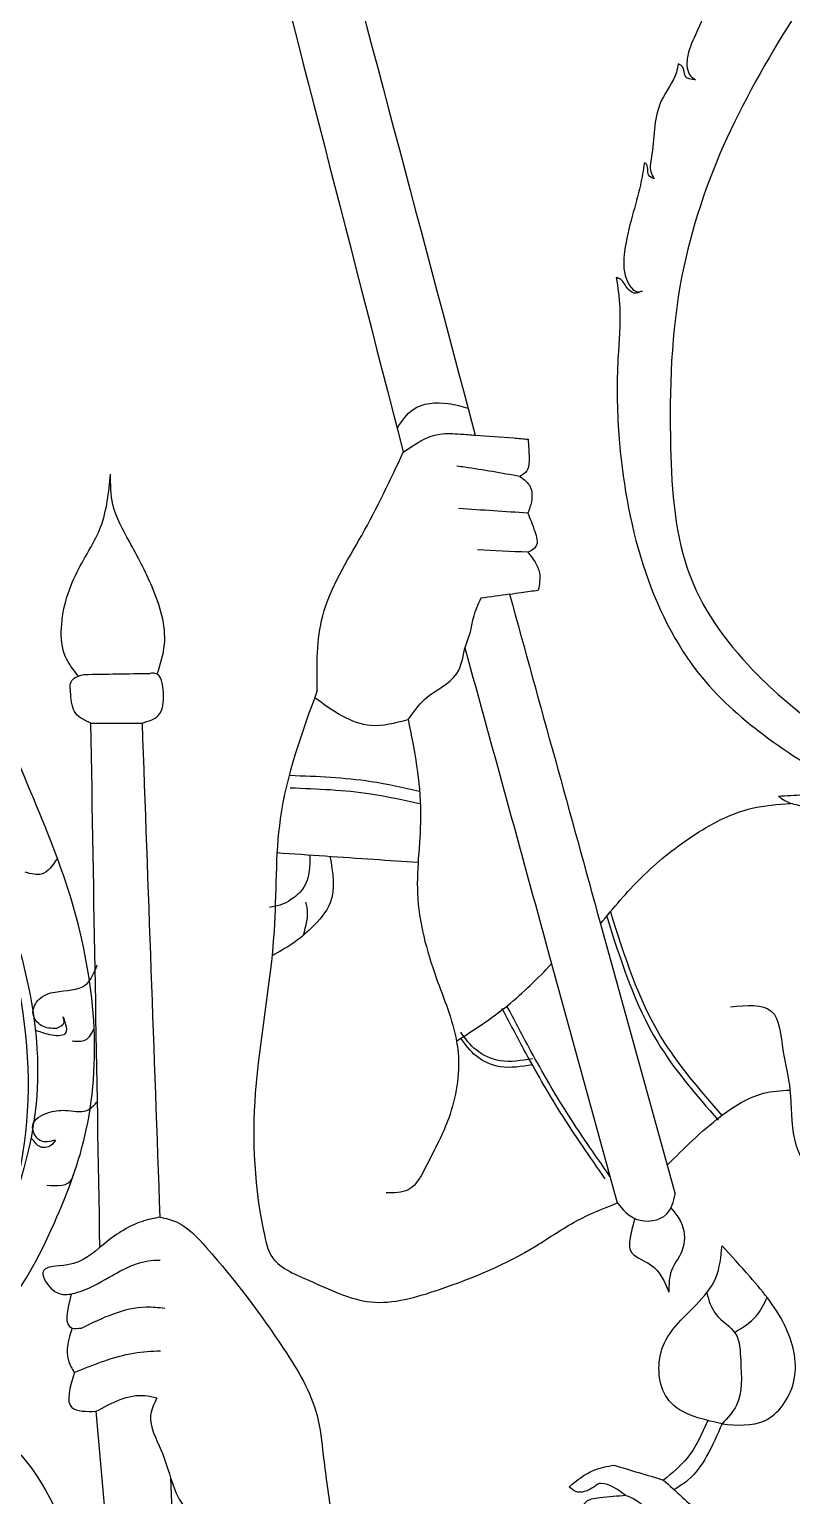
# Model space of a CAD drawing. Header units: millimetres. Extents: x -244126 to 368105, y -173968 to 259060.
# Drawn here: x -169791.9 to -169656.4, y 75800.3 to 76060.8 of the extents above; entities that cross this region are included whole.
import ezdxf
from ezdxf.enums import TextEntityAlignment as Align

# ---------------------------------------------------------------- set-up
doc = ezdxf.new("R2010")
doc.units = ezdxf.units.MM
doc.header["$MEASUREMENT"] = 0
for name, color, linetype in [('A00-TITLEBLOCK+XREF', 7, 'Continuous'), ('HEADtext', 7, 'Continuous'), ('LOGO', 7, 'Continuous')]:
    doc.layers.add(name, color=color, linetype=linetype)
doc.styles.add('Cordia2', font='cordia.shx', dxfattribs={"height": 0.2})

# ---------------------------------------------------------------- blocks, each defined once
blk = doc.blocks.new('LOGO-DPT')
at = {"layer": 'LOGO'}
h = blk.add_hatch(color=256, dxfattribs=at)
edge = h.paths.add_edge_path(flags=17)
edge.add_arc((-0.00877, 1.99948), 1.98375, 0, 360)
edge = h.paths.add_edge_path()
edge.add_arc((-0.00877, 1.99948), 1.9995, 0, 360)
for p, q in [((-0.27442, 2.69035), (-0.2418, 2.57217)), ((-0.29832, 2.67065), (-0.2662, 2.5537)), ((-0.2418, 2.57217), (-0.23789, 2.55801)), ((-0.51208, 2.34938), (-0.52125, 2.45178)), ((-0.48483, 2.41916), (-0.47181, 2.08873))]:
    blk.add_line(p, q, dxfattribs=at)
for radius in [1.9995, 1.98375, 1.94173]:
    blk.add_circle((-0.00877, 1.99948), radius, dxfattribs=at)
for radius, start, end in [(1.76841, 91.27625, 149.32472), (1.72639, 92.23614, 147.55225)]:
    blk.add_arc((-0.00877, 1.98893), radius, start, end, dxfattribs=at)
for points in [[(-0.42061, 3.24885), (-0.33574, 2.92938)], [(-0.4534, 3.24105), (-0.37093, 2.92103)], [(-0.15161, 3.17736), (-0.17806, 3.1367), (-0.2125, 3.07477), (-0.23455, 3.00734), (-0.24006, 2.92339), (-0.23042, 2.86009), (-0.19735, 2.81193), (-0.12903, 2.76039)], [(-0.2111, 3.16642), (-0.2111, 3.15881), (-0.21911, 3.14321), (-0.22793, 3.1252), (-0.23193, 3.11359), (-0.23033, 3.10519), (-0.22793, 3.10319)], [(-0.23636, 3.11101), (-0.23727, 3.10695), (-0.24448, 3.09323), (-0.24786, 3.08085), (-0.24921, 3.06689), (-0.24966, 3.05789), (-0.24808, 3.05474)], [(-0.22793, 3.10319), (-0.23298, 3.10515), (-0.23411, 3.10943), (-0.23636, 3.11101)], [(-0.25293, 3.06275), (-0.25487, 3.05169), (-0.25889, 3.03658), (-0.26259, 3.0193), (-0.26167, 3.00573), (-0.2558, 2.99956), (-0.25395, 2.99987)], [(-0.24808, 3.05474), (-0.25088, 3.0568), (-0.25125, 3.05959), (-0.25224, 3.06229), (-0.25293, 3.06275)], [(-0.25395, 2.99987), (-0.25791, 2.99889), (-0.26107, 3.00104), (-0.26453, 3.0055), (-0.26668, 3.00651)], [(-0.26668, 3.00651), (-0.26498, 2.99189), (-0.26584, 2.96708), (-0.26541, 2.92943), (-0.22482, 2.81097), (-0.15338, 2.75577)], [(-0.37394, 2.93272), (-0.36608, 2.94199), (-0.3489, 2.94485), (-0.33925, 2.94257)], [(-0.37093, 2.92103), (-0.35311, 2.92993), (-0.34293, 2.92993)], [(-0.33574, 2.92938), (-0.31688, 2.92803), (-0.30985, 2.92739)], [(-0.30985, 2.92739), (-0.30936, 2.91818), (-0.31049, 2.91199), (-0.31386, 2.90918)], [(-0.41305, 2.80443), (-0.41038, 2.84096), (-0.39129, 2.88036), (-0.37093, 2.92103)], [(-0.31386, 2.90918), (-0.34087, 2.91368), (-0.34481, 2.91424)], [(-0.52993, 2.8115), (-0.53628, 2.82088), (-0.5383, 2.83498), (-0.52972, 2.86419), (-0.51914, 2.88434), (-0.51427, 2.91035)], [(-0.49143, 2.81244), (-0.48787, 2.82693), (-0.49392, 2.85513), (-0.50502, 2.87729), (-0.51308, 2.89542), (-0.51427, 2.91035)], [(-0.31386, 2.90918), (-0.3088, 2.90413), (-0.30824, 2.89682), (-0.30993, 2.8912)], [(-0.30993, 2.8912), (-0.34369, 2.89345)], [(-0.30993, 2.8912), (-0.30655, 2.88221), (-0.30599, 2.8749), (-0.30993, 2.87209)], [(-0.30993, 2.87209), (-0.33468, 2.87322)], [(-0.30993, 2.87209), (-0.3043, 2.86198), (-0.30486, 2.85355)], [(-0.31893, 2.85158), (-0.31317, 2.85244), (-0.30486, 2.85355)], [(-0.36857, 2.79024), (-0.36019, 2.80035), (-0.34476, 2.81279), (-0.34081, 2.82538)], [(-0.5272, 2.81232), (-0.49493, 2.81282)], [(-0.49865, 2.78854), (-0.4909, 2.79217), (-0.48838, 2.80325), (-0.49241, 2.81282), (-0.49493, 2.81282)], [(-0.52387, 2.78854), (-0.53124, 2.79318), (-0.53376, 2.80275), (-0.53325, 2.8093), (-0.5272, 2.81232)], [(-0.62222, 2.8048), (-0.58845, 2.74513), (-0.55728, 2.57779), (-0.57287, 2.52461), (-0.59365, 2.49218), (-0.61832, 2.4831)], [(-0.41305, 2.80443), (-0.43117, 2.74169), (-0.43422, 2.68679), (-0.44339, 2.60747), (-0.4388, 2.53731), (-0.43575, 2.52816), (-0.41742, 2.51596), (-0.38688, 2.50528), (-0.35329, 2.51138), (-0.30595, 2.53273), (-0.28609, 2.54494), (-0.2662, 2.5537)], [(-0.41428, 2.80106), (-0.38688, 2.78745), (-0.36857, 2.79024)], [(-0.51944, 2.53197), (-0.52387, 2.78854)], [(-0.52387, 2.78854), (-0.49865, 2.78854)], [(-0.48997, 2.54682), (-0.49865, 2.78854)], [(-0.42632, 2.76297), (-0.38688, 2.76), (-0.36293, 2.75525)], [(-0.42632, 2.75687), (-0.38688, 2.7539), (-0.36293, 2.74915)], [(-0.15338, 2.75577), (-0.16298, 2.75381), (-0.17525, 2.75321), (-0.18732, 2.75259)], [(-0.27442, 2.69035), (-0.25449, 2.71283), (-0.22965, 2.73304), (-0.20021, 2.74683), (-0.18136, 2.74921)], [(-0.18136, 2.74921), (-0.1841, 2.75049), (-0.18732, 2.75259)], [(-0.58148, 2.74051), (-0.55516, 2.66296), (-0.55066, 2.60235), (-0.57498, 2.5194)], [(-0.54028, 2.72239), (-0.54798, 2.71465), (-0.55598, 2.71553)], [(-0.41673, 2.724), (-0.41698, 2.71648), (-0.42023, 2.70727), (-0.42592, 2.70213), (-0.43053, 2.6997), (-0.43649, 2.69834)], [(-0.40684, 2.72333), (-0.40673, 2.70051), (-0.4159, 2.68831), (-0.42506, 2.68068), (-0.4352, 2.67468)], [(-0.43286, 2.72511), (-0.38536, 2.72187), (-0.36371, 2.72042)], [(-0.41987, 2.68469), (-0.41802, 2.69838), (-0.41866, 2.70095)], [(-0.27131, 2.69384), (-0.24654, 2.63251), (-0.21673, 2.59422)], [(-0.26955, 2.69618), (-0.24479, 2.63484), (-0.21498, 2.59656)], [(-0.54091, 2.63906), (-0.54789, 2.64037), (-0.55217, 2.64629), (-0.5492, 2.65344), (-0.54135, 2.65693), (-0.52651, 2.66041), (-0.52077, 2.67018)], [(-0.3449, 2.63293), (-0.31981, 2.65035), (-0.29832, 2.67065)], [(-0.27212, 2.56558), (-0.29407, 2.59811), (-0.31187, 2.62882), (-0.32253, 2.64887)], [(-0.26978, 2.56674), (-0.29173, 2.59927), (-0.30954, 2.62999), (-0.32019, 2.65004)], [(-0.21082, 2.64971), (-0.19068, 2.64747), (-0.18508, 2.62847), (-0.18166, 2.60897), (-0.17948, 2.58488), (-0.1515, 2.55022), (-0.08212, 2.53457), (-0.03511, 2.53681), (-0.02056, 2.54575), (-0.00265, 2.54575), (0.01749, 2.53569), (0.03652, 2.53346), (0.05912, 2.53239)], [(-0.53742, 2.64472), (-0.53655, 2.63644), (-0.54396, 2.63601), (-0.55118, 2.63833)], [(-0.54091, 2.63906), (-0.53698, 2.64211), (-0.53742, 2.64472)], [(-0.52229, 2.63924), (-0.52665, 2.63332), (-0.53305, 2.63283)], [(-0.30776, 2.62426), (-0.3236, 2.62331), (-0.33529, 2.62856), (-0.34277, 2.63721)], [(-0.30776, 2.62134), (-0.3236, 2.62039), (-0.33529, 2.62565), (-0.34277, 2.63429)], [(-0.2418, 2.57217), (-0.21565, 2.59604), (-0.19461, 2.60736), (-0.18166, 2.60897)], [(-0.5412, 2.58447), (-0.54868, 2.58425), (-0.55233, 2.59179), (-0.54499, 2.59777), (-0.53638, 2.599), (-0.52592, 2.599), (-0.52052, 2.60348)], [(-0.5412, 2.58447), (-0.54335, 2.58197), (-0.54926, 2.58143), (-0.55123, 2.5834), (-0.55303, 2.58539)], [(-0.54537, 2.56234), (-0.53313, 2.56531), (-0.53225, 2.5678)], [(-0.2662, 2.5537), (-0.2569, 2.5458), (-0.2419, 2.54835), (-0.23789, 2.55801)], [(-0.2399, 2.55131), (-0.23457, 2.54326), (-0.23457, 2.53019), (-0.23967, 2.52063), (-0.24095, 2.51012)], [(-0.48997, 2.54682), (-0.49904, 2.54456), (-0.51792, 2.53324), (-0.53529, 2.52344), (-0.54737, 2.51967), (-0.54586, 2.51514), (-0.53831, 2.50911), (-0.53076, 2.50986), (-0.5149, 2.5174), (-0.49299, 2.5257), (-0.48997, 2.5257)], [(-0.48997, 2.54682), (-0.48203, 2.54442), (-0.46721, 2.53183), (-0.42942, 2.48225), (-0.41311, 2.44968), (-0.41015, 2.43044), (-0.40645, 2.40305)], [(-0.25759, 2.54609), (-0.25977, 2.53752), (-0.25977, 2.53051), (-0.24988, 2.5235), (-0.24095, 2.51012)], [(-0.21492, 2.44563), (-0.24181, 2.4583), (-0.24434, 2.48211), (-0.2276, 2.5039), (-0.21796, 2.51707), (-0.21492, 2.53278)], [(-0.21492, 2.44563), (-0.19412, 2.44715), (-0.17992, 2.4659), (-0.18347, 2.49225), (-0.20122, 2.51758), (-0.21492, 2.53278)], [(-0.53346, 2.5092), (-0.53302, 2.49251), (-0.52849, 2.49251)], [(-0.22243, 2.50972), (-0.21796, 2.49934), (-0.20833, 2.48971), (-0.20579, 2.47654), (-0.20782, 2.45475), (-0.21492, 2.44563)], [(-0.20879, 2.49039), (-0.19818, 2.49833), (-0.19281, 2.50743)], [(-0.52849, 2.49251), (-0.49678, 2.50284), (-0.48771, 2.50232)], [(-0.53309, 2.49253), (-0.53491, 2.47669), (-0.53194, 2.47076)], [(-0.53194, 2.47076), (-0.50284, 2.48025), (-0.48978, 2.48144)], [(-0.53194, 2.47076), (-0.53313, 2.45356), (-0.52125, 2.45178)], [(-0.61773, 2.45604), (-0.58904, 2.45178), (-0.55799, 2.43032), (-0.52575, 2.37187), (-0.51208, 2.34938)], [(-0.52125, 2.45178), (-0.4975, 2.45949), (-0.49156, 2.45831)], [(-0.49156, 2.45831), (-0.49463, 2.44968), (-0.48944, 2.43266), (-0.47758, 2.40453), (-0.45684, 2.39195), (-0.45091, 2.38677), (-0.45091, 2.38233)], [(-0.22188, 2.44727), (-0.23209, 2.42876), (-0.24352, 2.41814)], [(-0.21492, 2.44563), (-0.22245, 2.42977), (-0.23158, 2.41812), (-0.23832, 2.41345)], [(-0.2897, 2.4149), (-0.27755, 2.42299), (-0.26783, 2.42542)], [(-0.26783, 2.42542), (-0.24352, 2.41814)], [(-0.24352, 2.41814), (-0.2257, 2.40114), (-0.21597, 2.38981)], [(-0.27512, 2.41652), (-0.28241, 2.41247), (-0.28646, 2.41247), (-0.2897, 2.4149)], [(-0.26196, 2.4105), (-0.27431, 2.41652), (-0.27512, 2.41652)], [(-0.26196, 2.4105), (-0.27473, 2.40949), (-0.28227, 2.40667), (-0.28367, 2.40341)]]:
    blk.add_spline(points, degree=3, dxfattribs=at)
for points in [[(-0.34293, 2.92993), (-0.34054, 2.92975), (-0.33814, 2.92956), (-0.33574, 2.92938)], [(-0.31893, 2.85158), (-0.32362, 2.85092), (-0.32831, 2.85027), (-0.333, 2.84961)], [(-0.31893, 2.85158), (-0.30409, 2.79784), (-0.28926, 2.74409), (-0.27442, 2.69035)], [(-0.34081, 2.82538), (-0.32665, 2.77381), (-0.31248, 2.72223), (-0.29832, 2.67065)]]:
    blk.add_open_spline(points, degree=3, dxfattribs=at)
for points, knots in [([(-0.61832, 2.47142), (-0.60447, 2.47634), (-0.56927, 2.48883), (-0.54276, 2.53853), (-0.51618, 2.60946), (-0.52493, 2.68744), (-0.55731, 2.76425), (-0.58023, 2.81923), (-0.60428, 2.8539), (-0.60438, 2.87237), (-0.60378, 2.8754)], [0, 0, 0, 0, 0.081849, 0.2079591, 0.2993563, 0.5172117, 0.6282364, 0.7785269, 0.8537814, 0.8706891, 0.8706891, 0.8706891, 0.8706891]), ([(-0.333, 2.84961), (-0.33446, 2.84639), (-0.33688, 2.84108), (-0.33805, 2.83255), (-0.33991, 2.82795), (-0.34081, 2.82538)], [0, 0, 0, 0, 0.02007865, 0.03318912, 0.0486277, 0.0486277, 0.0486277, 0.0486277]), ([(-0.36857, 2.79024), (-0.36554, 2.77513), (-0.35989, 2.74695), (-0.36687, 2.70408), (-0.35674, 2.66674), (-0.34681, 2.64349), (-0.3449, 2.63293)], [0, 0, 0, 0, 0.0874112, 0.1629737, 0.2433019, 0.3050365, 0.3050365, 0.3050365, 0.3050365]), ([(-0.1441, 2.72661), (-0.14508, 2.72757), (-0.14732, 2.72977), (-0.15148, 2.72594), (-0.15757, 2.72866), (-0.16096, 2.73477), (-0.16715, 2.74086), (-0.1729, 2.74777), (-0.17902, 2.74849), (-0.18136, 2.74921)], [0, 0, 0, 0, 0.00686515, 0.01578162, 0.02493939, 0.0403415, 0.05516902, 0.07486898, 0.088805, 0.088805, 0.088805, 0.088805]), ([(-0.3449, 2.63293), (-0.34456, 2.63107), (-0.3428, 2.61857), (-0.34661, 2.59647), (-0.35769, 2.57615), (-0.36611, 2.55866), (-0.3754, 2.55866), (-0.37925, 2.55866)], [0.3050365, 0.3050365, 0.3050365, 0.3050365, 0.3159115, 0.3775182, 0.4256001, 0.4546539, 0.4752134, 0.4752134, 0.4752134, 0.4752134]), ([(-0.26196, 2.4105), (-0.26159, 2.41042), (-0.25718, 2.40925), (-0.24917, 2.4014), (-0.24186, 2.39419), (-0.23744, 2.38983)], [0.03642669, 0.03642669, 0.03642669, 0.03642669, 0.03856233, 0.06200546, 0.09783756, 0.09783756, 0.09783756, 0.09783756])]:
    blk.add_open_spline(points, degree=3, knots=knots, dxfattribs=at)
blk = doc.blocks.new('Titleblock-Andaman2')
at = {"layer": 'A00-TITLEBLOCK+XREF', "color": 4, "xscale": 0.7262243188078131, "yscale": 0.7262243188078131, "zscale": 0.7262243188078131}
blk.add_blockref('LOGO-DPT', (74.76305, 30.5841), dxfattribs=at)
at = {"layer": 'HEADtext', "color": 3, "style": 'Cordia2'}
for tag, p in [('P-NAME1', (78.07692, 26.21718)), ('P-NAME2', (78.07692, 25.61718)), ('TITLE1', (78.07692, 16.38335)), ('TITLE2', (78.07692, 15.78335)), ('DRAW-NAME1', (79.34458, 14.93445)), ('DRAW-NAME2', (79.34458, 14.33445))]:
    blk.add_attdef(tag, text='', height=0.2, dxfattribs=at).set_placement(p, align=Align.CENTER)
for tag, p in [('SCALE-A1', (75.84069, 2.55049)), ('SCALE-A3', (75.84069, 2.18268)), ('DWG.NO', (80.33022, 1.33004)), ('DATE', (75.32411, 1.33004))]:
    blk.add_attdef(tag, p, '', height=0.2, dxfattribs=at)

msp = doc.modelspace()

# ---------------------------------------------------------------- block references
at = {"color": 1, "xscale": 500, "yscale": 500, "zscale": 500}
msp.add_blockref('Titleblock-Andaman2', (-206972.21907, 59632.99742), dxfattribs=at)

doc.saveas('drawing.dxf')
